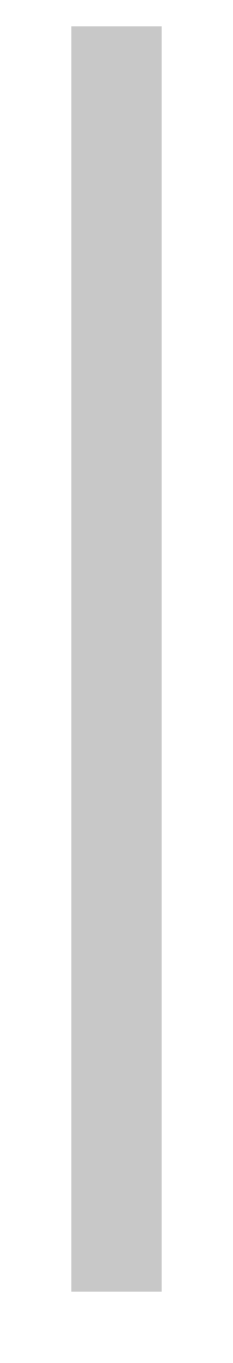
# Model space of a CAD drawing. Extents: x -0.00012 to 0.00036, y -0.0018 to 0.00168.
import ezdxf

# ---------------------------------------------------------------- set-up
doc = ezdxf.new("R2010")
doc.units = 0
doc.layers.add('CIRCUITOS', color=7, linetype='CONTINUOUS')

msp = doc.modelspace()

# ---------------------------------------------------------------- linework, layer by layer
at = {"layer": 'CIRCUITOS', "color": 0, "const_width": 0.00024}
for points in [[(0, 0.00156), (0.00024, 0.00156)], [(0.00012, 0.00144), (0.00012, -0.00168)]]:
    msp.add_lwpolyline(points, dxfattribs=at)

doc.saveas('drawing.dxf')
